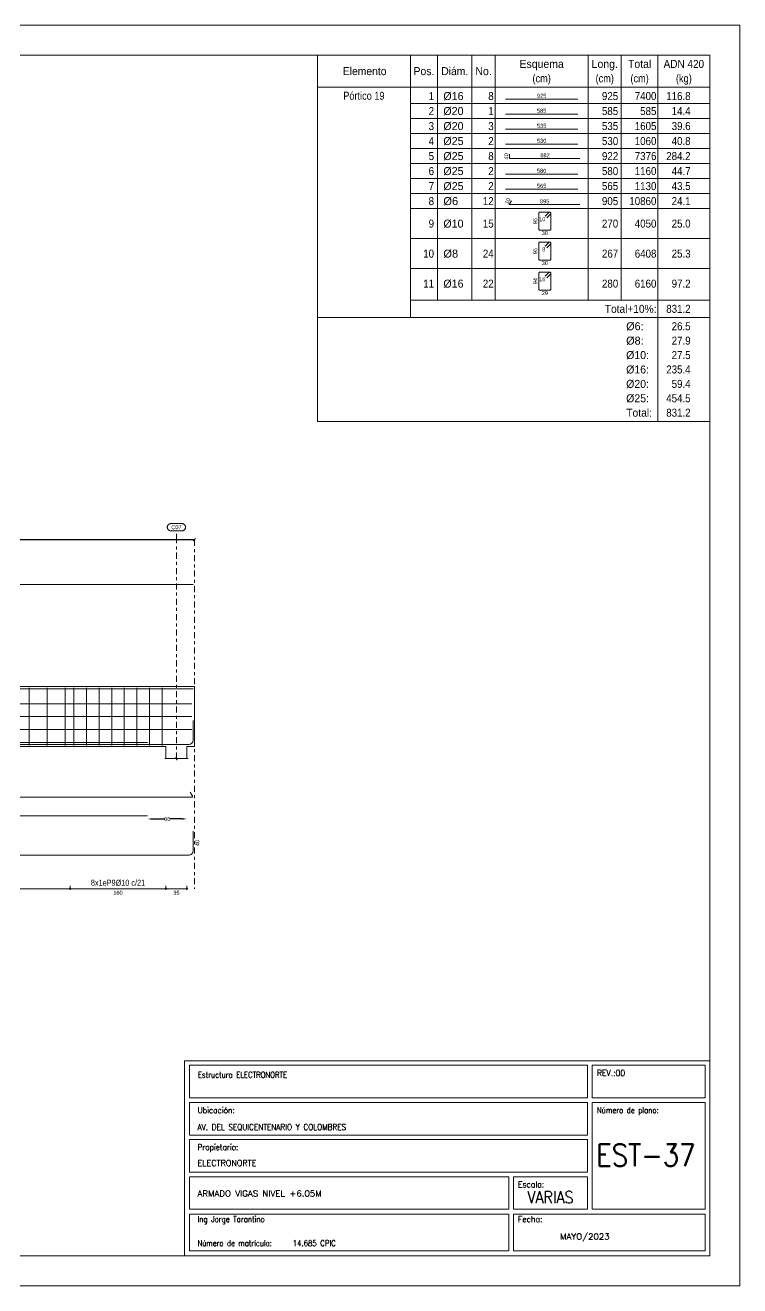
# Model space of a CAD drawing. Header units: millimetres. Extents: x 3 to 479, y -191 to 120.
# Drawn here: x 135.92 to 159.73, y -138.06 to -96.06 of the extents above; entities that cross this region are included whole.
import ezdxf
from ezdxf.enums import TextEntityAlignment as Align

# ---------------------------------------------------------------- set-up
doc = ezdxf.new("R2010")
doc.units = ezdxf.units.MM
doc.linetypes.add('CYPE_RAYAPUNTO', pattern=[0.4125, 0.2025, -0.105, 0, -0.105])
for name, color, linetype, lineweight in [('ALZ_ARM_TRANS_TXT_EST', 3, 'Continuous', 9), ('ALZ_CONT_NUDOS', 122, 'Continuous', 9), ('ALZ_CONT_VIG_HORMIGON', 2, 'Continuous', 9), ('ALZ_COT_COT_ANCLAJES', 3, 'Continuous', 0), ('ALZ_COT_COT_ARM', 3, 'Continuous', 0), ('ALZ_COT_COT_EST', 3, 'Continuous', 0), ('ALZ_COT_COT_LIN_APOYOS', 2, 'CYPE_RAYAPUNTO', 0), ('ALZ_COT_LONGITUD_PROYECTADA', 122, 'Continuous', 0), ('ALZ_COT_TEXTOS_ESTRIBOS', 122, 'Continuous', 0), ('ALZ_REF_COT_LIN_AUX_COTA', 2, 'CYPE_RAYAPUNTO', 9), ('ALZ_REF_REF_REFERENCIA', 3, 'Continuous', 9), ('ALZ_REF_TEXTO_REF_REFERENCIA', 3, 'Continuous', 9), ('ARM_LONGITUDINAL_Ø16', 212, 'Continuous', 9), ('ARM_LONGITUDINAL_Ø25', 20, 'Continuous', 9), ('ARM_LONGITUDINAL_Ø6', 151, 'Continuous', 9), ('ARM_TRANSVERSAL_Ø10', 103, 'Continuous', 9), ('ARM_TRANSVERSAL_Ø8', 32, 'Continuous', 9), ('CYPE', 7, 'Continuous', 0), ('DESPIECES_TABLA', 7, 'Continuous', 9), ('RECUAD_LIMITES', 2, 'Continuous', 0), ('RECUAD_MARCO', 1, 'Continuous', 20), ('TABLAS', 1, 'Continuous', 9), ('TEXTO_TABLAS', 1, 'Continuous', 0), ('TEXTOS_COTAS_DESPIECES_TABLA', 1, 'Continuous', 0)]:
    doc.layers.add(name, color=color, linetype=linetype, lineweight=lineweight)
doc.styles.add('CYPETXT', font='romans__.ttf', dxfattribs={"height": 0.2})
doc.styles.add('CYPETXT_0.2_romans', font='arial.ttf', dxfattribs={"height": 0.133333})
doc.styles.add('CYPETXT_romans', font='arial.ttf', dxfattribs={"height": 0.2})
doc.dimstyles.new('cype_arrow', dxfattribs={"dimtxt": 0.18, "dimasz": 0.15, "dimexe": 0.05, "dimexo": 0.05, "dimgap": 0, "dimtad": 0, "dimdec": 4, "dimzin": 0, "dimdsep": 46, "dimtxsty": 'CYPETXT_0.2_romans', "dimcen": 0.09, "dimadec": 0, "dimazin": 0, "dimtfac": 1, "dimtdec": 4, "dimtofl": 0, "dimtmove": 2, "dimatfit": 3, "dimfxl": 1, "dimtolj": 1, "dimtzin": 0, "dimarcsym": 0})
doc.dimstyles.new('cype_oblique', dxfattribs={"dimtxt": 0.18, "dimasz": 0.18, "dimexe": 0.05, "dimexo": 0.05, "dimgap": 0, "dimtad": 0, "dimdec": 4, "dimzin": 0, "dimdsep": 46, "dimtxsty": 'CYPETXT_0.2_romans', "dimblk": 'OBLIQUE', "dimtsz": 0.04, "dimcen": 0.09, "dimadec": 0, "dimazin": 0, "dimtfac": 1, "dimtdec": 4, "dimtofl": 0, "dimtmove": 2, "dimatfit": 3, "dimfxl": 1, "dimtolj": 1, "dimtzin": 0, "dimarcsym": 0})

# ---------------------------------------------------------------- blocks, each defined once
blk = doc.blocks.new('*D704')
at = {"layer": 'ALZ_COT_LONGITUD_PROYECTADA', "color": 0, "lineweight": -2, "transparency": 16777216}
for p, q in [((124.198, -113.243), (124.278, -113.163)), ((124.238, -113.203), (132.725, -113.203)), ((141.558, -113.203), (133.071, -113.203)), ((141.518, -113.243), (141.598, -113.163))]:
    blk.add_line(p, q, dxfattribs=at)
at = {"layer": 'Defpoints', "color": 0, "transparency": 16777216}
for p in [(124.238, -113.203), (124.238, -113.203), (141.558, -113.203)]:
    blk.add_point(p, dxfattribs=at)
at = {"layer": 'ALZ_COT_LONGITUD_PROYECTADA', "color": 0, "transparency": 16777216, "insert": (132.898, -113.203), "char_height": 0.1333, "attachment_point": 5, "style": 'CYPETXT_0.2_romans'}
blk.add_mtext('\\A1;8.66', dxfattribs=at)
blk = doc.blocks.new('_OBLIQUE')
at = {"color": 0, "linetype": 'ByBlock', "lineweight": -2}
blk.add_line((-0.5, -0.5), (0.5, 0.5), dxfattribs=at)
blk = doc.blocks.new('*D709')
at = {"layer": 'ALZ_COT_COT_ARM', "color": 0, "lineweight": -2, "transparency": 16777216}
for p, q in [((140.143, -122.504), (140.555, -122.504)), ((141.158, -122.504), (140.746, -122.504))]:
    blk.add_line(p, q, dxfattribs=at)
at = {"layer": 'ALZ_COT_COT_ARM', "color": 0, "transparency": 16777216}
for points in [[(140.143, -122.479), (140.143, -122.529), (139.993, -122.504)], [(141.158, -122.479), (141.158, -122.529), (141.308, -122.504)]]:
    blk.add_solid(points, dxfattribs=at)
at = {"layer": 'Defpoints', "color": 0, "transparency": 16777216}
for p in [(139.993, -122.504), (141.308, -122.504), (141.308, -122.504)]:
    blk.add_point(p, dxfattribs=at)
at = {"layer": 'ALZ_COT_COT_ARM', "color": 0, "transparency": 16777216, "insert": (140.651, -122.504), "char_height": 0.1333, "attachment_point": 5, "style": 'CYPETXT_0.2_romans'}
blk.add_mtext('\\A1;66', dxfattribs=at)

msp = doc.modelspace()

# ---------------------------------------------------------------- linework, layer by layer
at = {"layer": 'ALZ_CONT_NUDOS'}
for p, q in [((140.60793, -120.09542), (140.60793, -120.49542)), ((141.30793, -120.09542), (141.30793, -120.49542))]:
    msp.add_line(p, q, dxfattribs=at)
for points in [[(140.60793, -118.09542), (141.30793, -118.09542), (141.55793, -118.09542), (141.55793, -120.09542), (141.30793, -120.09542)], [(140.56793, -120.49542), (140.92793, -120.49542), (140.94293, -120.44542), (140.97293, -120.54542), (140.98793, -120.49542), (141.34793, -120.49542)]]:
    msp.add_lwpolyline(points, dxfattribs=at)
at = {"layer": 'ALZ_CONT_VIG_HORMIGON'}
for p, q in [((124.63793, -118.09542), (140.60793, -118.09542)), ((124.63793, -120.09542), (140.60793, -120.09542))]:
    msp.add_line(p, q, dxfattribs=at)
at = {"layer": 'ALZ_COT_COT_EST'}
for p, q in [((137.41393, -124.82931), (137.41393, -124.72931)), ((140.60793, -124.82931), (140.60793, -124.72931))]:
    msp.add_line(p, q, dxfattribs=at)
for points in [[(130.48793, -124.82931), (137.41393, -124.82931), (137.41393, -124.72931)], [(137.41393, -124.82931), (140.60793, -124.82931), (140.60793, -124.72931)], [(140.60793, -124.82931), (141.30793, -124.82931), (141.30793, -124.72931)]]:
    msp.add_lwpolyline(points, dxfattribs=at)
for centre in [(137.41393, -124.82931), (137.41393, -124.82931), (140.60793, -124.82931), (140.60793, -124.82931), (141.30793, -124.82931)]:
    msp.add_circle(centre, 0.02, dxfattribs=at)
at = {"layer": 'ALZ_COT_COT_LIN_APOYOS'}
msp.add_line((141.55793, -113.20345), (141.55793, -124.82931), dxfattribs=at)
at = {"layer": 'ALZ_REF_COT_LIN_AUX_COTA'}
for p, q in [((140.95793, -113.20345), (140.95793, -112.90345)), ((140.95793, -120.49542), (140.95793, -113.20345))]:
    msp.add_line(p, q, dxfattribs=at)
at = {"layer": 'ALZ_REF_REF_REFERENCIA'}
msp.add_lwpolyline([(141.14193, -112.66345), (141.14994, -112.66372), (141.15792, -112.66452), (141.16583, -112.66585), (141.17363, -112.66771), (141.18129, -112.67009), (141.18877, -112.67297), (141.19605, -112.67635), (141.20308, -112.6802), (141.20984, -112.68452), (141.2163, -112.68927), (141.22242, -112.69445), (141.22818, -112.70003), (141.23356, -112.70598), (141.23853, -112.71227), (141.24307, -112.71888), (141.24716, -112.72578), (141.25078, -112.73294), (141.25391, -112.74032), (141.25654, -112.7479), (141.25866, -112.75563), (141.26025, -112.76349), (141.26132, -112.77144), (141.26186, -112.77944), (141.26186, -112.78746), (141.26132, -112.79546), (141.26025, -112.80341), (141.25866, -112.81127), (141.25654, -112.819), (141.25391, -112.82658), (141.25078, -112.83396), (141.24716, -112.84112), (141.24307, -112.84802), (141.23853, -112.85463), (141.23356, -112.86093), (141.22818, -112.86687), (141.22242, -112.87245), (141.2163, -112.87763), (141.20984, -112.88238), (141.20308, -112.8867), (141.19605, -112.89055), (141.18877, -112.89393), (141.18129, -112.89681), (141.17363, -112.89919), (141.16583, -112.90105), (141.15792, -112.90238), (141.14994, -112.90318), (141.14193, -112.90345), (140.77393, -112.90345), (140.76591, -112.90318), (140.75793, -112.90238), (140.75002, -112.90105), (140.74222, -112.89919), (140.73456, -112.89681), (140.72708, -112.89393), (140.7198, -112.89055), (140.71277, -112.8867), (140.70601, -112.88238), (140.69956, -112.87763), (140.69343, -112.87245), (140.68767, -112.86687), (140.68229, -112.86093), (140.67732, -112.85463), (140.67278, -112.84802), (140.66869, -112.84112), (140.66508, -112.83396), (140.66194, -112.82658), (140.65931, -112.819), (140.65719, -112.81127), (140.6556, -112.80341), (140.65453, -112.79546), (140.65399, -112.78746), (140.65399, -112.77944), (140.65453, -112.77144), (140.6556, -112.76349), (140.65719, -112.75563), (140.65931, -112.7479), (140.66194, -112.74032), (140.66508, -112.73294), (140.66869, -112.72578), (140.67278, -112.71888), (140.67732, -112.71227), (140.68229, -112.70598), (140.68767, -112.70003), (140.69343, -112.69445), (140.69956, -112.68927), (140.70601, -112.68452), (140.71277, -112.6802), (140.7198, -112.67635), (140.72708, -112.67297), (140.73456, -112.67009), (140.74222, -112.66771), (140.75002, -112.66585), (140.75793, -112.66452), (140.76591, -112.66372), (140.77393, -112.66345), (141.14193, -112.66345)], close=True, dxfattribs=at)
at = {"layer": 'ARM_LONGITUDINAL_Ø16'}
for points in [[(141.51793, -114.69587), (123.01793, -114.69587)], [(141.51793, -118.16742), (123.01793, -118.16742)]]:
    msp.add_lwpolyline(points, dxfattribs=at)
at = {"layer": 'ARM_LONGITUDINAL_Ø25'}
for points in [[(141.51793, -119.22342), (141.51793, -119.87342), (141.50651, -119.93083), (141.47399, -119.97949), (141.42533, -120.012), (141.36793, -120.02342), (123.87793, -120.02342)], [(128.6931, -119.95409), (139.9931, -119.95409)], [(128.6931, -122.40357), (139.9931, -122.40357)], [(141.51793, -122.90931), (141.51793, -123.55931), (141.50651, -123.61671), (141.47399, -123.66537), (141.42533, -123.69789), (141.36793, -123.70931), (123.87793, -123.70931)]]:
    msp.add_lwpolyline(points, dxfattribs=at)
at = {"layer": 'ARM_LONGITUDINAL_Ø6'}
for points in [[(123.61793, -118.66609), (141.47636, -118.66609)], [(123.61793, -119.09542), (141.47636, -119.09542)], [(123.61793, -119.52476), (141.47636, -119.52476)], [(123.61793, -121.78356), (141.47636, -121.78356), (141.48742, -121.77428), (141.49463, -121.76178), (141.49714, -121.74756), (141.41793, -121.61035)]]:
    msp.add_lwpolyline(points, dxfattribs=at)
at = {"layer": 'ARM_TRANSVERSAL_Ø10'}
for p, q in [((137.54093, -118.13542), (137.54093, -120.05542)), ((137.96093, -118.13542), (137.96093, -120.05542)), ((138.38093, -118.13542), (138.38093, -120.05542)), ((138.80093, -118.13542), (138.80093, -120.05542)), ((139.22093, -118.13542), (139.22093, -120.05542)), ((139.64093, -118.13542), (139.64093, -120.05542)), ((140.06093, -118.13542), (140.06093, -120.05542)), ((140.48093, -118.13542), (140.48093, -120.05542))]:
    msp.add_line(p, q, dxfattribs=at)
at = {"layer": 'ARM_TRANSVERSAL_Ø8'}
for p, q in [((136.05093, -118.13542), (136.05093, -120.05542)), ((136.65093, -118.13542), (136.65093, -120.05542)), ((137.25093, -118.13542), (137.25093, -120.05542))]:
    msp.add_line(p, q, dxfattribs=at)
at = {"layer": 'CYPE', "color": 1}
for points in [[(141.23093, -137.05816), (158.73093, -137.05816), (158.73093, -130.55816), (141.23093, -130.55816), (141.23093, -137.05816)], [(141.39093, -131.79816), (154.65093, -131.79816), (154.65093, -130.70816), (141.39093, -130.70816), (141.39093, -131.79816)], [(154.81093, -131.79816), (158.58093, -131.79816), (158.58093, -130.70816), (154.81093, -130.70816), (154.81093, -131.79816)], [(141.39093, -133.03816), (154.65093, -133.03816), (154.65093, -131.94816), (141.39093, -131.94816), (141.39093, -133.03816)], [(154.81093, -135.50816), (158.58093, -135.50816), (158.58093, -131.94816), (154.81093, -131.94816), (154.81093, -135.50816)], [(141.39093, -134.26816), (154.65093, -134.26816), (154.65093, -133.18816), (141.39093, -133.18816), (141.39093, -134.26816)], [(141.39093, -135.50816), (152.03093, -135.50816), (152.03093, -134.42816), (141.39093, -134.42816), (141.39093, -135.50816)], [(152.19093, -135.50816), (154.65093, -135.50816), (154.65093, -134.42816), (152.19093, -134.42816), (152.19093, -135.50816)], [(141.39093, -136.89816), (152.03093, -136.89816), (152.03093, -135.66816), (141.39093, -135.66816), (141.39093, -136.89816)], [(152.19093, -136.89816), (158.58093, -136.89816), (158.58093, -135.66816), (152.19093, -135.66816), (152.19093, -136.89816)]]:
    msp.add_lwpolyline(points, close=True, dxfattribs=at)
at = {"layer": 'DESPIECES_TABLA'}
for points in [[(151.92893, -98.52016), (154.32893, -98.52016)], [(151.92893, -99.02016), (154.32893, -99.02016)], [(151.92893, -99.52016), (154.32893, -99.52016)], [(151.92893, -100.02016), (154.32893, -100.02016)], [(152.05775, -100.35097), (152.05775, -100.50097), (154.40273, -100.50097)], [(151.92893, -101.02016), (154.32893, -101.02016)], [(151.92893, -101.52016), (154.32893, -101.52016)], [(152.12407, -101.90473), (152.04907, -102.03464), (154.40313, -102.03464)], [(153.3024, -102.47343), (153.42461, -102.35121), (153.42934, -102.34545), (153.43285, -102.33888), (153.43501, -102.33175), (153.43575, -102.32433), (153.43501, -102.31691), (153.43285, -102.30978), (153.42934, -102.3032), (153.42461, -102.29744), (153.41885, -102.29271), (153.41227, -102.2892), (153.40514, -102.28704), (153.39772, -102.28631), (153.07025, -102.28631), (153.0557, -102.2892), (153.04336, -102.29744), (153.03512, -102.30978), (153.03223, -102.32433), (153.03223, -102.84828), (153.03512, -102.86283), (153.04336, -102.87517), (153.0557, -102.88341), (153.07025, -102.88631), (153.39772, -102.88631), (153.41227, -102.88341), (153.42461, -102.87517), (153.43285, -102.86283), (153.43575, -102.84828), (153.43575, -102.32433), (153.43501, -102.31691), (153.43285, -102.30978), (153.42934, -102.3032), (153.42461, -102.29744), (153.41885, -102.29271), (153.41227, -102.2892), (153.40514, -102.28704), (153.39772, -102.28631), (153.3903, -102.28704), (153.38317, -102.2892), (153.3766, -102.29271), (153.37084, -102.29744), (153.24863, -102.41965)], [(153.30223, -103.4738), (153.42466, -103.35137), (153.4294, -103.34559), (153.43292, -103.33901), (153.43509, -103.33186), (153.43582, -103.32443), (153.43509, -103.317), (153.43292, -103.30985), (153.4294, -103.30327), (153.42466, -103.2975), (153.41889, -103.29276), (153.4123, -103.28924), (153.40516, -103.28707), (153.39772, -103.28634), (153.07034, -103.28634), (153.05576, -103.28924), (153.04341, -103.2975), (153.03515, -103.30985), (153.03225, -103.32443), (153.03225, -103.84825), (153.03515, -103.86282), (153.04341, -103.87518), (153.05576, -103.88344), (153.07034, -103.88634), (153.39772, -103.88634), (153.4123, -103.88344), (153.42466, -103.87518), (153.43292, -103.86282), (153.43582, -103.84825), (153.43582, -103.32443), (153.43509, -103.317), (153.43292, -103.30985), (153.4294, -103.30327), (153.42466, -103.2975), (153.41889, -103.29276), (153.4123, -103.28924), (153.40516, -103.28707), (153.39772, -103.28634), (153.39029, -103.28707), (153.38315, -103.28924), (153.37656, -103.29276), (153.37079, -103.2975), (153.24835, -103.41993)], [(153.30292, -104.47229), (153.42445, -104.35076), (153.42916, -104.34503), (153.43265, -104.33849), (153.4348, -104.3314), (153.43553, -104.32402), (153.4348, -104.31664), (153.43265, -104.30955), (153.42916, -104.30301), (153.42445, -104.29728), (153.41872, -104.29258), (153.41219, -104.28908), (153.40509, -104.28693), (153.39772, -104.28621), (153.06998, -104.28621), (153.05551, -104.28908), (153.04324, -104.29728), (153.03505, -104.30955), (153.03217, -104.32402), (153.03217, -104.84839), (153.03505, -104.86286), (153.04324, -104.87513), (153.05551, -104.88333), (153.06998, -104.88621), (153.39772, -104.88621), (153.41219, -104.88333), (153.42445, -104.87513), (153.43265, -104.86286), (153.43553, -104.84839), (153.43553, -104.32402), (153.4348, -104.31664), (153.43265, -104.30955), (153.42916, -104.30301), (153.42445, -104.29728), (153.41872, -104.29258), (153.41219, -104.28908), (153.40509, -104.28693), (153.39772, -104.28621), (153.39034, -104.28693), (153.38324, -104.28908), (153.37671, -104.29258), (153.37098, -104.29728), (153.24944, -104.41882)]]:
    msp.add_lwpolyline(points, dxfattribs=at)
at = {"layer": 'RECUAD_LIMITES'}
msp.add_lwpolyline([(100.33093, -138.05816), (159.73093, -138.05816), (159.73093, -96.05816), (100.33093, -96.05816), (100.33093, -138.05816)], close=True, dxfattribs=at)
at = {"layer": 'RECUAD_MARCO'}
msp.add_lwpolyline([(102.83093, -137.05816), (158.73093, -137.05816), (158.73093, -97.05816), (102.83093, -97.05816), (102.83093, -137.05816)], close=True, dxfattribs=at)
at = {"layer": 'TABLAS'}
for p, q in [((145.65493, -98.16816), (145.65493, -97.05816)), ((145.65493, -97.05816), (158.73093, -97.05816)), ((148.75493, -98.16816), (148.75493, -97.05816)), ((149.65893, -98.16816), (149.65893, -97.05816)), ((150.80693, -98.16816), (150.80693, -97.05816)), ((151.57893, -98.16816), (151.57893, -97.05816)), ((154.67893, -98.16816), (154.67893, -97.05816)), ((155.78293, -98.16816), (155.78293, -97.05816)), ((157.00293, -98.16816), (157.00293, -97.05816)), ((158.73093, -98.16816), (158.73093, -97.05816)), ((145.65493, -98.11816), (158.73093, -98.11816)), ((145.65493, -105.74816), (145.65493, -98.16816)), ((148.75493, -105.74816), (148.75493, -98.16816)), ((149.65893, -105.21816), (149.65893, -98.16816)), ((150.80693, -105.21816), (150.80693, -98.16816)), ((151.57893, -105.21816), (151.57893, -98.16816)), ((154.67893, -105.21816), (154.67893, -98.16816)), ((155.78293, -105.21816), (155.78293, -98.16816)), ((157.00293, -105.74816), (157.00293, -98.16816)), ((158.73093, -105.74816), (158.73093, -98.16816)), ((148.75493, -105.21816), (158.73093, -105.21816)), ((145.65493, -105.84816), (145.65493, -105.74816)), ((145.65493, -105.79816), (158.73093, -105.79816)), ((148.75493, -105.79816), (148.75493, -105.74816)), ((157.00293, -105.84816), (157.00293, -105.74816)), ((158.73093, -105.84816), (158.73093, -105.74816)), ((145.65493, -106.32816), (145.65493, -105.84816)), ((157.00293, -106.32816), (157.00293, -105.84816)), ((158.73093, -106.32816), (158.73093, -105.84816)), ((145.65493, -106.80816), (145.65493, -106.32816)), ((157.00293, -106.80816), (157.00293, -106.32816)), ((158.73093, -106.80816), (158.73093, -106.32816)), ((145.65493, -107.28816), (145.65493, -106.80816)), ((157.00293, -107.28816), (157.00293, -106.80816)), ((158.73093, -107.28816), (158.73093, -106.80816)), ((145.65493, -107.76816), (145.65493, -107.28816)), ((157.00293, -107.76816), (157.00293, -107.28816)), ((158.73093, -107.76816), (158.73093, -107.28816)), ((145.65493, -108.24816), (145.65493, -107.76816)), ((157.00293, -108.24816), (157.00293, -107.76816)), ((158.73093, -108.24816), (158.73093, -107.76816)), ((145.65493, -108.72816), (145.65493, -108.24816)), ((157.00293, -108.72816), (157.00293, -108.24816)), ((158.73093, -108.72816), (158.73093, -108.24816)), ((145.65493, -109.25816), (145.65493, -108.72816)), ((157.00293, -109.25816), (157.00293, -108.72816)), ((158.73093, -109.25816), (158.73093, -108.72816)), ((145.65493, -109.25816), (158.73093, -109.25816))]:
    msp.add_line(p, q, dxfattribs=at)
at = {"layer": 'TEXTO_TABLAS'}
for p, q in [((148.75493, -98.66816), (158.73093, -98.66816)), ((148.75493, -99.16816), (158.73093, -99.16816)), ((148.75493, -99.66816), (158.73093, -99.66816)), ((148.75493, -100.16816), (158.73093, -100.16816)), ((148.75493, -100.66816), (158.73093, -100.66816)), ((148.75493, -101.16816), (158.73093, -101.16816)), ((148.75493, -101.66816), (158.73093, -101.66816)), ((148.75493, -102.16816), (158.73093, -102.16816)), ((148.75493, -103.16816), (158.73093, -103.16816)), ((148.75493, -104.16816), (158.73093, -104.16816))]:
    msp.add_line(p, q, dxfattribs=at)

# ---------------------------------------------------------------- texts
at = {"layer": 'ALZ_ARM_TRANS_TXT_EST', "style": 'CYPETXT_romans', "width": 0.835132}
msp.add_text('8x1eP9%%c10 c/21', height=0.2, dxfattribs=at).set_placement((139.01093, -124.72931), align=Align.CENTER)
at = {"layer": 'ALZ_COT_COT_ANCLAJES', "style": 'CYPETXT_romans', "width": 0.872274}
msp.add_text('40', height=0.133333, rotation=90, dxfattribs=at).set_placement((141.58459, -123.30931), align=Align.TOP_CENTER)
at = {"layer": 'ALZ_COT_TEXTOS_ESTRIBOS', "style": 'CYPETXT_romans', "width": 0.872274}
for s, p in [('160', (139.01093, -124.89597)), ('35', (140.95793, -124.89597))]:
    msp.add_text(s, height=0.133333, dxfattribs=at).set_placement(p, align=Align.TOP_CENTER)
at = {"layer": 'ALZ_REF_TEXTO_REF_REFERENCIA', "style": 'CYPETXT_romans', "width": 0.8832}
msp.add_text('C07', height=0.133333, dxfattribs=at).set_placement((140.95793, -112.78345), align=Align.MIDDLE_CENTER)
at = {"layer": 'CYPE', "color": 5, "style": 'CYPETXT'}
for s, width, p in [('Estructura ELECTRONORTE', 0.842437, (141.67093, -131.12816)), ('AV. DEL SEQUICENTENARIO Y COLOMBRES', 0.887423, (141.66093, -132.86816)), ('ELECTRONORTE', 0.974409, (141.66093, -134.06816)), ('ARMADO VIGAS NIVEL +6.05M', 1.047361, (141.66093, -135.08253)), ('Ing Jorge Tarantino', 0.851105, (141.66093, -135.93816)), ('MAYO/2023', 1.047361, (153.74093, -136.51816)), ('14.685 CPIC', 0.851936, (144.83093, -136.73816))]:
    msp.add_text(s, height=0.2, dxfattribs=dict(at, width=width)).set_placement(p)
at = {"layer": 'CYPE', "color": 4, "style": 'CYPETXT'}
for s, width, p in [('REV.:00', 0.927655, (154.97093, -131.06816)), ('Ubicación:', 0.90604, (141.66093, -132.30816)), ('Número de plano:', 0.844847, (154.97093, -132.30816)), ('Propietario:', 0.885908, (141.66093, -133.53816)), ('Escala:', 0.925891, (152.34093, -134.77816)), ('Fecha:', 0.933698, (152.34093, -135.93816)), ('Número de matrícula:', 0.83516, (141.66093, -136.73816))]:
    msp.add_text(s, height=0.2, dxfattribs=dict(at, width=width)).set_placement(p)
at = {"layer": 'CYPE', "color": 5, "style": 'CYPETXT'}
for s, height, width, p in [('EST-37', 0.733333, 0.872274, (156.60093, -134.07149)), ('VARIAS', 0.4, 0.869965, (153.42093, -135.30816))]:
    msp.add_text(s, height=height, dxfattribs=dict(at, width=width)).set_placement(p, align=Align.CENTER)
at = {"layer": 'TEXTO_TABLAS', "style": 'CYPETXT_romans'}
for s, width, p in [('Diám.', 0.924488, (150.23293, -97.58816)), ('Esquema', 0.93681, (153.12893, -97.34816)), ('Long.', 0.9375, (155.23093, -97.34816)), ('Total', 0.935673, (156.39293, -97.34816)), ('ADN 420', 0.893197, (157.86693, -97.34816)), ('Elemento', 0.923378, (147.22993, -97.58816)), ('Pos.', 0.930268, (149.20693, -97.58816)), ('No.', 0.948905, (151.19293, -97.58816)), ('(cm)', 0.819001, (153.12893, -97.82816)), ('(cm)', 0.819001, (155.23093, -97.82816)), ('(cm)', 0.819001, (156.39293, -97.82816)), ('(kg)', 0.827954, (157.86693, -97.82816)), ('Pórtico 19', 0.820327, (147.20493, -98.40816))]:
    msp.add_text(s, height=0.266667, dxfattribs=dict(at, width=width)).set_placement(p, align=Align.MIDDLE_CENTER)
for s, width, p in [('%%c16', 0.955414, (149.85293, -98.41816)), ('%%c20', 0.955414, (149.85293, -98.91816)), ('%%c20', 0.955414, (149.85293, -99.41816)), ('%%c25', 0.955414, (149.85293, -99.91816)), ('%%c25', 0.955414, (149.85293, -100.41816)), ('%%c25', 0.955414, (149.85293, -100.91816)), ('%%c25', 0.955414, (149.85293, -101.41816)), ('%%c6', 0.99505, (149.85293, -101.91816)), ('%%c10', 0.955414, (149.85293, -102.66816)), ('%%c8', 0.99505, (149.85293, -103.66816)), ('%%c16', 0.955414, (149.85293, -104.66816)), ('%%c6:', 0.966972, (155.94493, -106.08816)), ('%%c8:', 0.966972, (155.94493, -106.56816)), ('%%c10:', 0.940736, (155.94493, -107.04816)), ('%%c16:', 0.940736, (155.94493, -107.52816)), ('%%c20:', 0.940736, (155.94493, -108.00816)), ('%%c25:', 0.940736, (155.94493, -108.48816)), ('Total:', 0.925563, (155.94493, -108.96816))]:
    msp.add_text(s, height=0.266667, dxfattribs=dict(at, width=width)).set_placement(p, align=Align.MIDDLE_LEFT)
for s, height, width, p in [('1', 0.26667, 0.872274, (149.54293, -98.41816)), ('8', 0.26667, 0.872274, (151.52893, -98.41816)), ('925', 0.266667, 0.872274, (155.67893, -98.41816)), ('7400', 0.266667, 0.872274, (156.95293, -98.41816)), ('116.8', 0.266667, 0.869965, (158.09093, -98.41816)), ('2', 0.26667, 0.872274, (149.54293, -98.91816)), ('1', 0.26667, 0.872274, (151.52893, -98.91816)), ('585', 0.266667, 0.872274, (155.67893, -98.91816)), ('585', 0.266667, 0.872274, (156.95293, -98.91816)), ('14.4', 0.266667, 0.869308, (158.09093, -98.91816)), ('3', 0.26667, 0.872274, (149.54293, -99.41816)), ('3', 0.26667, 0.872274, (151.52893, -99.41816)), ('535', 0.266667, 0.872274, (155.67893, -99.41816)), ('1605', 0.266667, 0.872274, (156.95293, -99.41816)), ('39.6', 0.266667, 0.869308, (158.09093, -99.41816)), ('4', 0.26667, 0.872274, (149.54293, -99.91816)), ('2', 0.26667, 0.872274, (151.52893, -99.91816)), ('530', 0.266667, 0.872274, (155.67893, -99.91816)), ('1060', 0.266667, 0.872274, (156.95293, -99.91816)), ('40.8', 0.266667, 0.869308, (158.09093, -99.91816)), ('5', 0.26667, 0.872274, (149.54293, -100.41816)), ('8', 0.26667, 0.872274, (151.52893, -100.41816)), ('922', 0.266667, 0.872274, (155.67893, -100.41816)), ('7376', 0.266667, 0.872274, (156.95293, -100.41816)), ('284.2', 0.266667, 0.869965, (158.09093, -100.41816)), ('6', 0.26667, 0.872274, (149.54293, -100.91816)), ('2', 0.26667, 0.872274, (151.52893, -100.91816)), ('580', 0.266667, 0.872274, (155.67893, -100.91816)), ('1160', 0.266667, 0.872274, (156.95293, -100.91816)), ('44.7', 0.266667, 0.869308, (158.09093, -100.91816)), ('7', 0.26667, 0.872274, (149.54293, -101.41816)), ('2', 0.26667, 0.872274, (151.52893, -101.41816)), ('565', 0.266667, 0.872274, (155.67893, -101.41816)), ('1130', 0.266667, 0.872274, (156.95293, -101.41816)), ('43.5', 0.266667, 0.869308, (158.09093, -101.41816)), ('8', 0.26667, 0.872274, (149.54293, -101.91816)), ('12', 0.266667, 0.872274, (151.52893, -101.91816)), ('905', 0.266667, 0.872274, (155.67893, -101.91816)), ('10860', 0.266667, 0.872274, (156.95293, -101.91816)), ('24.1', 0.266667, 0.869308, (158.09093, -101.91816)), ('9', 0.26667, 0.872274, (149.54293, -102.66816)), ('15', 0.266667, 0.872274, (151.52893, -102.66816)), ('270', 0.266667, 0.872274, (155.67893, -102.66816)), ('4050', 0.266667, 0.872274, (156.95293, -102.66816)), ('25.0', 0.266667, 0.869308, (158.09093, -102.66816)), ('10', 0.266667, 0.872274, (149.54293, -103.66816)), ('24', 0.266667, 0.872274, (151.52893, -103.66816)), ('267', 0.266667, 0.872274, (155.67893, -103.66816)), ('6408', 0.266667, 0.872274, (156.95293, -103.66816)), ('25.3', 0.266667, 0.869308, (158.09093, -103.66816)), ('11', 0.266667, 0.872274, (149.54293, -104.66816)), ('22', 0.266667, 0.872274, (151.52893, -104.66816)), ('280', 0.266667, 0.872274, (155.67893, -104.66816)), ('6160', 0.266667, 0.872274, (156.95293, -104.66816)), ('97.2', 0.266667, 0.869308, (158.09093, -104.66816)), ('Total+10%:', 0.266667, 0.906671, (156.95293, -105.50816)), ('831.2', 0.266667, 0.869965, (158.09093, -105.50816)), ('26.5', 0.266667, 0.869308, (158.09093, -106.08816)), ('27.9', 0.266667, 0.869308, (158.09093, -106.56816)), ('27.5', 0.266667, 0.869308, (158.09093, -107.04816)), ('235.4', 0.266667, 0.869965, (158.09093, -107.52816)), ('59.4', 0.266667, 0.869308, (158.09093, -108.00816)), ('454.5', 0.266667, 0.869965, (158.09093, -108.48816)), ('831.2', 0.266667, 0.869965, (158.09093, -108.96816))]:
    msp.add_text(s, height=height, dxfattribs=dict(at, width=width)).set_placement(p, align=Align.MIDDLE_RIGHT)
at = {"layer": 'TEXTOS_COTAS_DESPIECES_TABLA', "style": 'CYPETXT_romans', "width": 0.872274}
for s, p in [('925', (153.12893, -98.47616)), ('585', (153.12893, -98.97616)), ('535', (153.12893, -99.47616)), ('530', (153.12893, -99.97616)), ('882', (153.24021, -100.45835)), ('580', (153.12893, -100.97616)), ('565', (153.12893, -101.47616)), ('895', (153.22884, -101.99158))]:
    msp.add_text(s, height=0.133333, dxfattribs=at).set_placement(p, align=Align.CENTER)
for s, rotation, p in [('40', 90, (152.01513, -100.42597)), ('10', 60.00071, (152.04929, -101.94816)), ('95', 90, (152.98211, -102.58631)), ('95', 90, (152.98203, -103.58634)), ('94', 90, (152.98232, -104.58621))]:
    msp.add_text(s, height=0.133333, rotation=rotation, dxfattribs=at).set_placement(p, align=Align.CENTER)
for s, height, p in [('10', 0.133333, (153.2524, -102.52343)), ('8', 0.13333, (153.25223, -103.5238)), ('16', 0.133333, (153.25292, -104.52229))]:
    msp.add_text(s, height=height, dxfattribs=at).set_placement(p, align=Align.MIDDLE_RIGHT)
for s, p in [('30', (153.23399, -102.91668)), ('30', (153.23403, -103.91664)), ('29', (153.23385, -104.91678))]:
    msp.add_text(s, height=0.133333, dxfattribs=at).set_placement(p, align=Align.TOP_CENTER)

# ---------------------------------------------------------------- dimensions: what is measured, and where the dimension line sits
at = {"layer": 'ALZ_COT_COT_ARM'}
dim = msp.add_aligned_dim(p1=(139.9931, -122.50357), p2=(141.30793, -122.50357), distance=0, text='66', dimstyle='cype_arrow', override={"dimexe": 0, "dimexo": 0}, dxfattribs=at)
dim.commit()
dim.dimension.update_dxf_attribs({"geometry": '*D709', "text_midpoint": (140.65051, -122.50357)})
at = {"layer": 'ALZ_COT_LONGITUD_PROYECTADA'}
dim = msp.add_aligned_dim(p1=(141.55793, -113.20345), p2=(124.23793, -113.20345), distance=0, text='8.66', dimstyle='cype_oblique', override={"dimexe": 0, "dimexo": 0}, dxfattribs=at)
dim.commit()
dim.dimension.update_dxf_attribs({"geometry": '*D704', "text_midpoint": (132.89793, -113.20345)})

doc.saveas('drawing.dxf')
